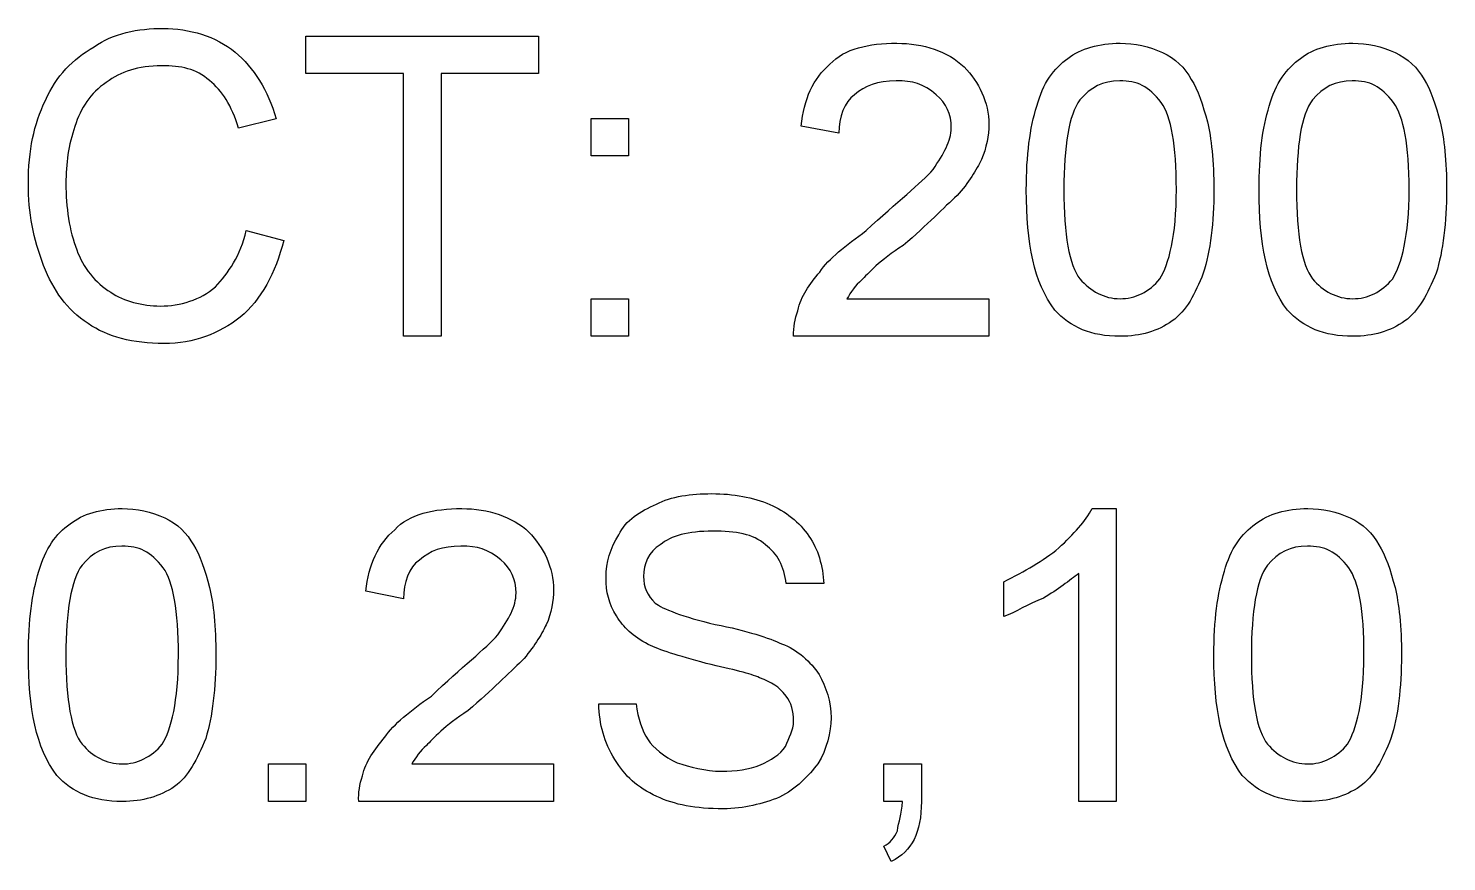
# Model space of a CAD drawing. Header units: millimetres. Extents: x 12 to 286, y 8 to 173.
# Drawn here: x 89.5 to 96.17, y 96.27 to 100.19 of the extents above; entities that cross this region are included whole.
import ezdxf

# ---------------------------------------------------------------- set-up
doc = ezdxf.new("R2010")
doc.units = ezdxf.units.MM
doc.layers.get('0').update_dxf_attribs({"linetype": 'CONTINUOUS'})

msp = doc.modelspace()

# ---------------------------------------------------------------- linework, layer by layer
at = {"color": 0}
for p, q in [((90.8043, 99.9765), (90.8043, 100.153)), ((90.8043, 100.153), (91.8986, 100.153)), ((91.8986, 100.153), (91.8986, 99.9765)), ((91.2633, 99.9765), (90.8043, 99.9765)), ((91.2633, 98.7418), (91.2633, 99.9765)), ((91.8986, 99.9765), (91.4396, 99.9765)), ((91.4396, 99.9765), (91.4396, 98.7418)), ((90.6639, 99.7645), (90.4875, 99.7204)), ((92.1452, 99.5895), (92.1452, 99.7659)), ((92.1452, 99.7659), (92.3216, 99.7659)), ((92.3216, 99.7659), (92.3216, 99.5895)), ((93.3097, 99.6957), (93.1333, 99.7299)), ((92.3216, 99.5895), (92.1452, 99.5895)), ((94.1917, 99.4297), (94.1917, 99.4297)), ((95.286, 99.4297), (95.286, 99.4297)), ((90.5235, 99.2396), (90.6999, 99.1926)), ((92.1452, 98.7418), (92.1452, 98.9182)), ((92.1452, 98.9182), (92.3216, 98.9182)), ((92.3216, 98.9182), (92.3216, 98.7418)), ((93.3482, 98.9182), (94.0153, 98.9182)), ((94.0153, 98.9182), (94.0153, 98.7418)), ((91.4396, 98.7418), (91.2633, 98.7418)), ((92.3216, 98.7418), (92.1452, 98.7418)), ((94.0153, 98.7418), (93.0974, 98.7418)), ((94.5018, 97.9318), (94.6146, 97.9318)), ((94.6146, 97.9318), (94.6146, 96.5549)), ((94.4383, 96.5549), (94.4383, 97.627)), ((93.2395, 97.579), (93.0631, 97.579)), ((94.0855, 97.4245), (94.0855, 97.5872)), ((91.2633, 97.5071), (91.0869, 97.5431)), ((89.4994, 97.2425), (89.4994, 97.2425)), ((95.0736, 97.2425), (95.0736, 97.2425)), ((92.1812, 97.0139), (92.3576, 97.0139)), ((90.6279, 96.5549), (90.6279, 96.7313)), ((90.6279, 96.7313), (90.8043, 96.7313)), ((90.8043, 96.7313), (90.8043, 96.5549)), ((91.3021, 96.7313), (91.9688, 96.7313)), ((91.9688, 96.7313), (91.9688, 96.5549)), ((93.5221, 96.5549), (93.5221, 96.7313)), ((93.5221, 96.7313), (93.6985, 96.7313)), ((93.6985, 96.7313), (93.6985, 96.5549)), ((90.8043, 96.5549), (90.6279, 96.5549)), ((91.9688, 96.5549), (91.0526, 96.5549)), ((93.6089, 96.5549), (93.5221, 96.5549)), ((94.6146, 96.5549), (94.4383, 96.5549)), ((93.5563, 96.2724), (93.5221, 96.3443))]:
    msp.add_line(p, q, dxfattribs=at)
for points in [[(89.8081, 100.102), (89.8977, 100.166), (90.0148, 100.189), (90.1333, 100.189)], [(90.1333, 100.189), (90.2561, 100.189), (90.3799, 100.152), (90.4723, 100.077)], [(89.5794, 99.8499), (89.6303, 99.967), (89.7089, 100.044), (89.8081, 100.102)], [(93.2684, 100.02), (93.3372, 100.095), (93.4515, 100.119), (93.5824, 100.119)], [(93.5824, 100.119), (93.708, 100.119), (93.8209, 100.081), (93.8996, 100.008)], [(94.3875, 100.048), (94.4467, 100.095), (94.5349, 100.119), (94.6326, 100.119)], [(94.6326, 100.119), (94.699, 100.119), (94.772, 100.104), (94.8323, 100.075)], [(95.4814, 100.048), (95.5393, 100.095), (95.6275, 100.119), (95.727, 100.119)], [(95.727, 100.119), (95.7929, 100.119), (95.8645, 100.104), (95.9252, 100.075)], [(90.4723, 100.077), (90.5577, 100.005), (90.6279, 99.8982), (90.6639, 99.7645)], [(94.2414, 99.8238), (94.2689, 99.9314), (94.3225, 100.002), (94.3875, 100.048)], [(94.8323, 100.075), (94.8902, 100.048), (94.9385, 100.004), (94.9674, 99.949)], [(95.334, 99.8238), (95.3629, 99.9314), (95.4169, 100.002), (95.4814, 100.048)], [(95.9252, 100.075), (95.9845, 100.048), (96.0314, 100.004), (96.0617, 99.949)], [(90.1266, 100.013), (90.0134, 100.013), (89.9351, 99.9864), (89.8659, 99.9352)], [(90.351, 99.9437), (90.2892, 100), (90.2159, 100.013), (90.1266, 100.013)], [(93.1333, 99.7299), (93.1457, 99.8569), (93.1898, 99.9532), (93.2684, 100.02)], [(93.8996, 100.008), (93.9684, 99.9367), (94.0153, 99.8442), (94.0153, 99.7356)], [(89.8659, 99.9352), (89.7915, 99.8859), (89.746, 99.8142), (89.7184, 99.7285)], [(90.4875, 99.7204), (90.4558, 99.8266), (90.4102, 99.8968), (90.351, 99.9437)], [(93.5799, 99.9423), (93.4903, 99.9423), (93.4325, 99.9201), (93.3842, 99.876)], [(93.7673, 99.8774), (93.708, 99.9299), (93.6569, 99.9423), (93.5799, 99.9423)], [(94.6312, 99.9423), (94.5515, 99.9423), (94.4933, 99.912), (94.4439, 99.8527)], [(94.8256, 99.8403), (94.7663, 99.9187), (94.7127, 99.9423), (94.6312, 99.9423)], [(94.9674, 99.949), (94.9978, 99.9035), (95.0225, 99.8266), (95.0433, 99.7493)], [(95.7241, 99.9423), (95.6441, 99.9423), (95.5876, 99.912), (95.5368, 99.8527)], [(95.9185, 99.8403), (95.8592, 99.9187), (95.8067, 99.9423), (95.7241, 99.9423)], [(96.0617, 99.949), (96.0921, 99.9035), (96.1168, 99.8266), (96.1376, 99.7493)], [(89.4994, 99.4586), (89.4994, 99.617), (89.5255, 99.7384), (89.5794, 99.8499)], [(93.3842, 99.876), (93.3344, 99.8432), (93.3111, 99.7726), (93.3097, 99.6957)], [(93.8389, 99.7218), (93.8389, 99.7864), (93.8156, 99.8361), (93.7673, 99.8774)], [(94.4439, 99.8527), (94.3913, 99.7825), (94.3681, 99.635), (94.3681, 99.4311)], [(94.8972, 99.4311), (94.8972, 99.6417), (94.8739, 99.7726), (94.8256, 99.8403)], [(95.5368, 99.8527), (95.4842, 99.7825), (95.4624, 99.635), (95.4624, 99.4311)], [(95.9915, 99.4311), (95.9915, 99.6417), (95.9665, 99.7726), (95.9185, 99.8403)], [(94.1917, 99.4297), (94.1917, 99.5948), (94.2082, 99.7204), (94.2414, 99.8238)], [(95.286, 99.4297), (95.286, 99.5948), (95.3011, 99.7204), (95.334, 99.8238)], [(89.7184, 99.7285), (89.6881, 99.6417), (89.6758, 99.5521), (89.6758, 99.46)], [(93.7535, 99.526), (93.8029, 99.6019), (93.8389, 99.6569), (93.8389, 99.7218)], [(94.0153, 99.7356), (94.0153, 99.6901), (94.0043, 99.6252), (93.9807, 99.5729)], [(95.0433, 99.7493), (95.0613, 99.6763), (95.0736, 99.5634), (95.0736, 99.4297)], [(96.1376, 99.7493), (96.1552, 99.6763), (96.1679, 99.5634), (96.1679, 99.4297)], [(93.9807, 99.5729), (93.9574, 99.5246), (93.92, 99.4625), (93.8664, 99.4033)], [(93.4392, 99.2382), (93.5838, 99.3757), (93.6971, 99.46), (93.7535, 99.526)], [(89.571, 99.0741), (89.523, 99.2008), (89.4994, 99.3221), (89.4994, 99.4586)], [(89.6758, 99.46), (89.6758, 99.3482), (89.6923, 99.2367), (89.7269, 99.1485)], [(94.3254, 98.8646), (94.2276, 98.9954), (94.1917, 99.1775), (94.1917, 99.4297)], [(94.3681, 99.4311), (94.3681, 99.2202), (94.3928, 99.0741), (94.4439, 99.012)], [(94.82, 99.012), (94.8612, 99.0783), (94.8972, 99.2131), (94.8972, 99.4311)], [(95.0736, 99.4297), (95.0736, 99.278), (95.057, 99.1415), (95.0239, 99.0381)], [(95.4193, 98.8646), (95.3202, 98.9954), (95.286, 99.1775), (95.286, 99.4297)], [(95.4624, 99.4311), (95.4624, 99.2202), (95.4871, 99.0741), (95.5379, 99.012)], [(95.9143, 99.012), (95.9556, 99.0783), (95.9915, 99.2131), (95.9915, 99.4311)], [(96.1679, 99.4297), (96.1679, 99.278), (96.1513, 99.1415), (96.1182, 99.0381)], [(93.8664, 99.4033), (93.8043, 99.3482), (93.7288, 99.2671), (93.6128, 99.169)], [(90.3785, 98.9736), (90.4392, 99.0381), (90.497, 99.121), (90.5235, 99.2396)], [(93.2201, 99.0438), (93.2628, 99.1073), (93.3415, 99.1665), (93.4392, 99.2382)], [(90.6999, 99.1926), (90.6611, 99.0367), (90.5937, 98.9143), (90.4956, 98.8314)], [(93.6128, 99.169), (93.5041, 99.1002), (93.4448, 99.0342), (93.4173, 99.0053)], [(89.7269, 99.1485), (89.7558, 99.0656), (89.8151, 98.9926), (89.8867, 98.9485)], [(89.7805, 98.8011), (89.6772, 98.8688), (89.6193, 98.9556), (89.571, 99.0741)], [(93.1168, 98.8617), (93.1319, 98.9323), (93.1732, 98.9859), (93.2201, 99.0438)], [(95.0239, 99.0381), (94.9854, 98.9418), (94.9441, 98.8603), (94.8778, 98.8138)], [(96.1182, 99.0381), (96.0783, 98.9418), (96.0367, 98.8603), (95.9721, 98.8138)], [(90.1196, 98.884), (90.2148, 98.884), (90.3083, 98.9129), (90.3785, 98.9736)], [(93.4173, 99.0053), (93.3884, 98.9831), (93.3662, 98.9471), (93.3482, 98.9182)], [(94.4439, 99.012), (94.4933, 98.9542), (94.5582, 98.9182), (94.6326, 98.9182)], [(94.6326, 98.9182), (94.7014, 98.9182), (94.7706, 98.9499), (94.82, 99.012)], [(95.5379, 99.012), (95.5862, 98.9542), (95.6511, 98.9182), (95.727, 98.9182)], [(95.727, 98.9182), (95.7957, 98.9182), (95.8631, 98.9499), (95.9143, 99.012)], [(89.8867, 98.9485), (89.9474, 98.9072), (90.0356, 98.884), (90.1196, 98.884)], [(90.4956, 98.8314), (90.3951, 98.7545), (90.278, 98.7076), (90.1375, 98.7076)], [(93.0974, 98.7418), (93.0963, 98.7848), (93.103, 98.8233), (93.1168, 98.8617)], [(94.6326, 98.7418), (94.4961, 98.7418), (94.3998, 98.7834), (94.3254, 98.8646)], [(95.727, 98.7418), (95.5904, 98.7418), (95.4938, 98.7834), (95.4193, 98.8646)], [(90.1375, 98.7076), (89.9901, 98.7076), (89.8715, 98.7393), (89.7805, 98.8011)], [(94.8778, 98.8138), (94.8076, 98.7654), (94.7318, 98.7418), (94.6326, 98.7418)], [(95.9721, 98.8138), (95.9019, 98.7654), (95.8247, 98.7418), (95.727, 98.7418)], [(92.4525, 97.9523), (92.5216, 97.9897), (92.6165, 98.002), (92.7118, 98.002)], [(92.7118, 98.002), (92.8151, 98.002), (92.9072, 97.9854), (92.9859, 97.9509)], [(89.6952, 97.8599), (89.7544, 97.9068), (89.8426, 97.9318), (89.9403, 97.9318)], [(89.9403, 97.9318), (90.0067, 97.9318), (90.0797, 97.9166), (90.1404, 97.8877)], [(91.222, 97.8323), (91.2908, 97.9068), (91.4054, 97.9318), (91.5377, 97.9318)], [(91.5377, 97.9318), (91.6615, 97.9318), (91.7744, 97.8944), (91.8531, 97.8214)], [(92.2761, 97.809), (92.3078, 97.8778), (92.3756, 97.9191), (92.4525, 97.9523)], [(92.9859, 97.9509), (93.0561, 97.9219), (93.1263, 97.8669), (93.1693, 97.802)], [(94.3448, 97.747), (94.415, 97.8133), (94.47, 97.8725), (94.5018, 97.9318)], [(95.2694, 97.8599), (95.3287, 97.9068), (95.4169, 97.9318), (95.5146, 97.9318)], [(95.5146, 97.9318), (95.5809, 97.9318), (95.6539, 97.9166), (95.7143, 97.8877)], [(89.5491, 97.6369), (89.578, 97.7427), (89.6303, 97.8147), (89.6952, 97.8599)], [(90.1404, 97.8877), (90.1996, 97.8613), (90.2462, 97.8158), (90.2751, 97.7607)], [(91.0869, 97.5431), (91.0992, 97.6697), (91.1447, 97.7664), (91.222, 97.8323)], [(95.1234, 97.6369), (95.1509, 97.7427), (95.2045, 97.8147), (95.2694, 97.8599)], [(95.7143, 97.8877), (95.7721, 97.8613), (95.8204, 97.8158), (95.8494, 97.7607)], [(90.2751, 97.7607), (90.3055, 97.7166), (90.3319, 97.6394), (90.351, 97.561)], [(91.8531, 97.8214), (91.9219, 97.7498), (91.9688, 97.6559), (91.9688, 97.5487)], [(92.2154, 97.6066), (92.2154, 97.681), (92.2362, 97.7456), (92.2761, 97.809)], [(92.4705, 97.7621), (92.4154, 97.7304), (92.3918, 97.6711), (92.3918, 97.6133)], [(92.7171, 97.8256), (92.6013, 97.8256), (92.5216, 97.8048), (92.4705, 97.7621)], [(92.9651, 97.7621), (92.9058, 97.8133), (92.8275, 97.8256), (92.7171, 97.8256)], [(93.0631, 97.579), (93.0533, 97.6602), (93.0204, 97.7209), (92.9651, 97.7621)], [(93.1693, 97.802), (93.212, 97.7441), (93.2353, 97.6616), (93.2395, 97.579)], [(95.8494, 97.7607), (95.8797, 97.7166), (95.9044, 97.6394), (95.9252, 97.561)], [(89.9389, 97.7554), (89.8592, 97.7554), (89.8013, 97.7251), (89.7516, 97.6658)], [(90.1333, 97.6535), (90.074, 97.7304), (90.0204, 97.7554), (89.9389, 97.7554)], [(91.5335, 97.7554), (91.4453, 97.7554), (91.3874, 97.7332), (91.3377, 97.6891)], [(91.7208, 97.6905), (91.6615, 97.7427), (91.6107, 97.7554), (91.5335, 97.7554)], [(94.0855, 97.5872), (94.1846, 97.6394), (94.2703, 97.6849), (94.3448, 97.747)], [(95.5132, 97.7554), (95.4334, 97.7554), (95.3752, 97.7251), (95.3258, 97.6658)], [(95.7076, 97.6535), (95.6483, 97.7304), (95.5947, 97.7554), (95.5132, 97.7554)], [(89.4994, 97.2425), (89.4994, 97.4079), (89.516, 97.5335), (89.5491, 97.6369)], [(89.7516, 97.6658), (89.6994, 97.5953), (89.6758, 97.4478), (89.6758, 97.2425)], [(90.2049, 97.2425), (90.2049, 97.4549), (90.1816, 97.5857), (90.1333, 97.6535)], [(91.3377, 97.6891), (91.2883, 97.6559), (91.2647, 97.5843), (91.2633, 97.5071)], [(91.7924, 97.5349), (91.7924, 97.5995), (91.7691, 97.6492), (91.7208, 97.6905)], [(94.4383, 97.627), (94.3956, 97.5953), (94.3405, 97.5501), (94.2717, 97.5113)], [(95.0736, 97.2425), (95.0736, 97.4079), (95.0902, 97.5335), (95.1234, 97.6369)], [(95.3258, 97.6658), (95.2733, 97.5953), (95.25, 97.4478), (95.25, 97.2425)], [(95.7792, 97.2425), (95.7792, 97.4549), (95.7559, 97.5857), (95.7076, 97.6535)], [(90.351, 97.561), (90.369, 97.488), (90.3813, 97.3762), (90.3813, 97.2425)], [(92.2651, 97.4273), (92.2281, 97.4838), (92.2154, 97.5402), (92.2154, 97.6066)], [(92.3918, 97.6133), (92.3918, 97.5625), (92.4112, 97.5212), (92.4472, 97.488)], [(95.9252, 97.561), (95.9432, 97.488), (95.9556, 97.3762), (95.9556, 97.2425)], [(91.7071, 97.3391), (91.7582, 97.4136), (91.7924, 97.47), (91.7924, 97.5349)], [(91.9688, 97.5487), (91.9688, 97.5032), (91.9579, 97.4383), (91.9346, 97.3861)], [(94.2717, 97.5113), (94.1998, 97.4838), (94.1405, 97.4439), (94.0855, 97.4245)], [(92.414, 97.2936), (92.341, 97.3307), (92.2983, 97.3737), (92.2651, 97.4273)], [(92.4472, 97.488), (92.4775, 97.4619), (92.5781, 97.4217), (92.7294, 97.3875)], [(91.9346, 97.3861), (91.911, 97.3377), (91.8739, 97.2757), (91.8199, 97.2164)], [(92.7294, 97.3875), (92.8758, 97.3585), (92.9859, 97.3226), (93.0409, 97.2965)], [(91.3941, 97.0509), (91.5377, 97.1875), (91.6506, 97.2728), (91.7071, 97.3391)], [(92.6867, 97.204), (92.552, 97.2425), (92.4648, 97.2661), (92.414, 97.2936)], [(93.0409, 97.2965), (93.1153, 97.2704), (93.1788, 97.2097), (93.2173, 97.1518)], [(89.6331, 96.6777), (89.5354, 96.8072), (89.4994, 96.9906), (89.4994, 97.2425)], [(89.6758, 97.2425), (89.6758, 97.0319), (89.7019, 96.8872), (89.7516, 96.8252)], [(90.1291, 96.8252), (90.1707, 96.8911), (90.2049, 97.0262), (90.2049, 97.2425)], [(90.3813, 97.2425), (90.3813, 97.0911), (90.3647, 96.9532), (90.3333, 96.8513)], [(95.2073, 96.6777), (95.1096, 96.8072), (95.0736, 96.9906), (95.0736, 97.2425)], [(95.25, 97.2425), (95.25, 97.0319), (95.2747, 96.8872), (95.3258, 96.8252)], [(95.7019, 96.8252), (95.7432, 96.8911), (95.7792, 97.0262), (95.7792, 97.2425)], [(95.9556, 97.2425), (95.9556, 97.0911), (95.939, 96.9532), (95.9058, 96.8513)], [(91.8199, 97.2164), (91.7582, 97.1599), (91.6824, 97.0802), (91.5666, 96.9821)], [(92.9375, 97.1367), (92.8949, 97.1571), (92.8165, 97.1737), (92.6867, 97.204)], [(93.0617, 97.0509), (93.0271, 97.0964), (92.9968, 97.113), (92.9375, 97.1367)], [(93.2173, 97.1518), (93.2505, 97.094), (93.2737, 97.0248), (93.2737, 96.9479)], [(91.1751, 96.8569), (91.2178, 96.9201), (91.295, 96.9793), (91.3941, 97.0509)], [(93.0974, 96.9327), (93.0974, 96.9807), (93.0864, 97.0181), (93.0617, 97.0509)], [(91.5666, 96.9821), (91.4576, 96.9133), (91.3998, 96.847), (91.3709, 96.8181)], [(92.257, 96.7521), (92.2073, 96.8333), (92.184, 96.9162), (92.1812, 97.0139)], [(92.3576, 97.0139), (92.3657, 96.9451), (92.3837, 96.8886), (92.414, 96.8446)], [(93.0589, 96.8128), (93.0741, 96.8569), (93.0974, 96.8886), (93.0974, 96.9327)], [(93.2737, 96.9479), (93.2737, 96.8816), (93.2533, 96.8005), (93.212, 96.7327)], [(90.3333, 96.8513), (90.2931, 96.7549), (90.2518, 96.672), (90.1869, 96.6251)], [(91.0703, 96.6749), (91.0855, 96.7451), (91.1271, 96.7976), (91.1751, 96.8569)], [(92.414, 96.8446), (92.4359, 96.81), (92.4885, 96.7645), (92.5505, 96.737)], [(95.9058, 96.8513), (95.8674, 96.7549), (95.8261, 96.672), (95.7598, 96.6251)], [(89.7516, 96.8252), (89.8013, 96.7673), (89.8659, 96.7313), (89.9403, 96.7313)], [(89.9403, 96.7313), (90.0095, 96.7313), (90.0783, 96.7631), (90.1291, 96.8252)], [(91.3709, 96.8181), (91.3433, 96.7962), (91.3197, 96.7602), (91.3021, 96.7313)], [(92.9418, 96.7274), (92.9887, 96.7493), (93.0342, 96.7754), (93.0589, 96.8128)], [(95.3258, 96.8252), (95.3752, 96.7673), (95.4401, 96.7313), (95.5146, 96.7313)], [(95.5146, 96.7313), (95.5834, 96.7313), (95.6525, 96.7631), (95.7019, 96.8252)], [(92.4539, 96.5786), (92.3618, 96.6212), (92.3036, 96.6749), (92.257, 96.7521)], [(92.5505, 96.737), (92.607, 96.719), (92.6828, 96.6971), (92.7597, 96.6971)], [(92.7597, 96.6971), (92.8232, 96.6971), (92.8896, 96.7066), (92.9418, 96.7274)], [(93.212, 96.7327), (93.1679, 96.6777), (93.11, 96.6128), (93.0314, 96.5757)], [(89.9403, 96.5549), (89.8042, 96.5549), (89.7075, 96.5962), (89.6331, 96.6777)], [(91.0526, 96.5549), (91.0512, 96.5962), (91.0565, 96.6364), (91.0703, 96.6749)], [(95.5146, 96.5549), (95.3781, 96.5549), (95.2817, 96.5962), (95.2073, 96.6777)], [(90.1869, 96.6251), (90.1153, 96.5786), (90.0395, 96.5549), (89.9403, 96.5549)], [(92.7668, 96.5207), (92.6359, 96.5207), (92.5382, 96.5398), (92.4539, 96.5786)], [(93.0314, 96.5757), (92.9513, 96.544), (92.8645, 96.5207), (92.7668, 96.5207)], [(95.7598, 96.6251), (95.6896, 96.5786), (95.6137, 96.5549), (95.5146, 96.5549)], [(93.5852, 96.4173), (93.5909, 96.46), (93.6075, 96.4943), (93.6089, 96.5549)], [(93.6985, 96.5549), (93.6985, 96.4819), (93.6858, 96.4226), (93.6639, 96.3771)], [(93.5221, 96.3443), (93.551, 96.3605), (93.5715, 96.3842), (93.5852, 96.4173)], [(93.6639, 96.3771), (93.6406, 96.333), (93.6061, 96.2974), (93.5563, 96.2724)]]:
    msp.add_open_spline(points, degree=3, dxfattribs=at)

doc.saveas('drawing.dxf')
